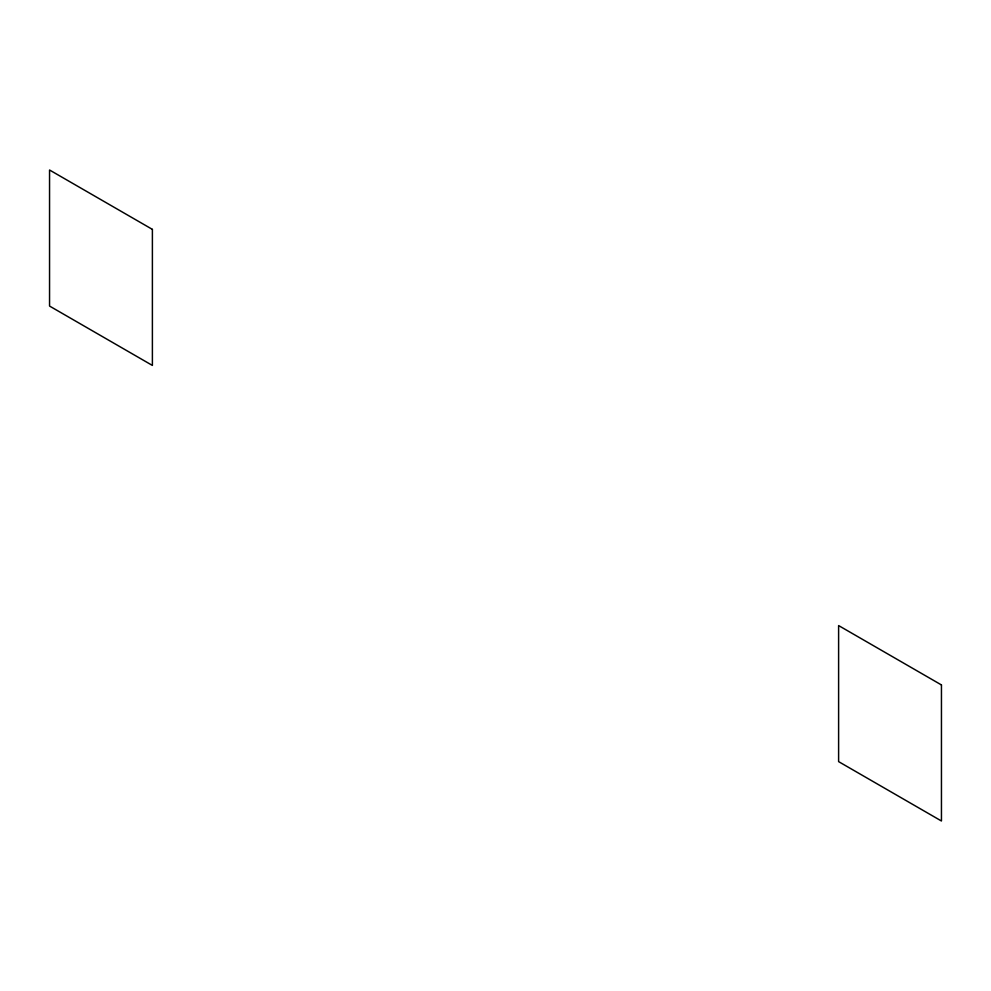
<?xml version="1.0" encoding="UTF-8"?>
<svg xmlns="http://www.w3.org/2000/svg" width="991" height="991" viewBox="0 0 991 991"><rect width="100%" height="100%" fill="white"/><g stroke="black" fill="none" stroke-linecap="round" stroke-linejoin="round"><path stroke-width="1.49" d="M152.391 229.379L49.55 170.006L49.55 306.058L152.391 365.431L152.391 229.379M941.45 684.942L838.609 625.569L838.609 761.621L941.45 820.994L941.45 684.942"/></g></svg>
